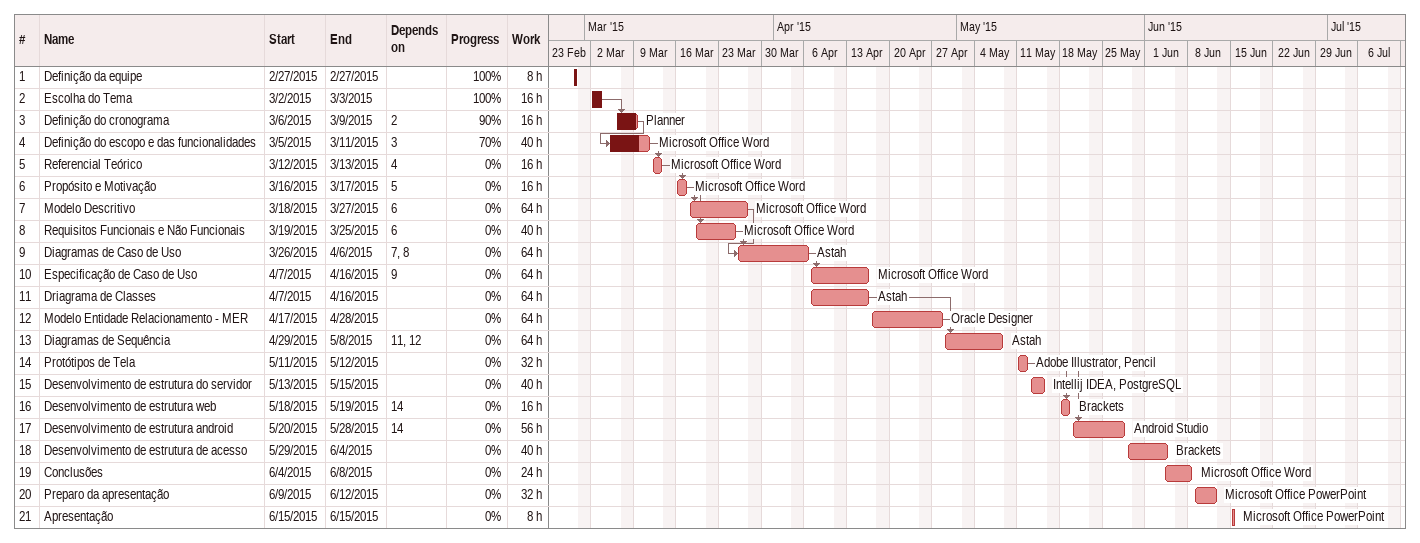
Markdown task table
| ID | Task | Start | Finish | Predecessors | Resources | % complete | Work (h) |
|---|---|---|---|---|---|---|---|
| 1 | Definição da equipe | 2015-02-27 | 2015-02-27 |  |  | 100 | 8 |
| 2 | Escolha do Tema | 2015-03-02 | 2015-03-03 |  |  | 100 | 16 |
| 3 | Definição do cronograma | 2015-03-06 | 2015-03-09 | 2 | Planner | 90 | 16 |
| 4 | Definição do escopo e das funcionalidades | 2015-03-05 | 2015-03-11 | 3 | Microsoft Office Word | 70 | 40 |
| 5 | Referencial Teórico | 2015-03-12 | 2015-03-13 | 4 | Microsoft Office Word | 0 | 16 |
| 6 | Propósito e Motivação | 2015-03-16 | 2015-03-17 | 5 | Microsoft Office Word | 0 | 16 |
| 7 | Modelo Descritivo | 2015-03-18 | 2015-03-27 | 6 | Microsoft Office Word | 0 | 64 |
| 8 | Requisitos Funcionais e Não Funcionais | 2015-03-19 | 2015-03-25 | 6 | Microsoft Office Word | 0 | 40 |
| 9 | Diagramas de Caso de Uso | 2015-03-26 | 2015-04-06 | 7, 8 | Astah | 0 | 64 |
| 10 | Especificação de Caso de Uso | 2015-04-07 | 2015-04-16 | 9 | Microsoft Office Word | 0 | 64 |
| 11 | Driagrama de Classes | 2015-04-07 | 2015-04-16 |  | Astah | 0 | 64 |
| 12 | Modelo Entidade Relacionamento - MER | 2015-04-17 | 2015-04-28 |  | Oracle Designer | 0 | 64 |
| 13 | Diagramas de Sequência | 2015-04-29 | 2015-05-08 | 11, 12 | Astah | 0 | 64 |
| 14 | Protótipos de Tela | 2015-05-11 | 2015-05-12 |  | Adobe Illustrator, Pencil | 0 | 32 |
| 15 | Desenvolvimento de estrutura do servidor | 2015-05-13 | 2015-05-15 |  | Intellij IDEA, PostgreSQL | 0 | 40 |
| 16 | Desenvolvimento de estrutura web | 2015-05-18 | 2015-05-19 | 14 | Brackets | 0 | 16 |
| 17 | Desenvolvimento de estrutura android | 2015-05-20 | 2015-05-28 | 14 | Android Studio | 0 | 56 |
| 18 | Desenvolvimento de estrutura de acesso | 2015-05-29 | 2015-06-04 |  | Brackets | 0 | 40 |
| 19 | Conclusões | 2015-06-04 | 2015-06-08 |  | Microsoft Office Word | 0 | 24 |
| 20 | Preparo da apresentação | 2015-06-09 | 2015-06-12 |  | Microsoft Office PowerPoint | 0 | 32 |
| 21 | Apresentação | 2015-06-15 | 2015-06-15 |  | Microsoft Office PowerPoint | 0 | 8 |
